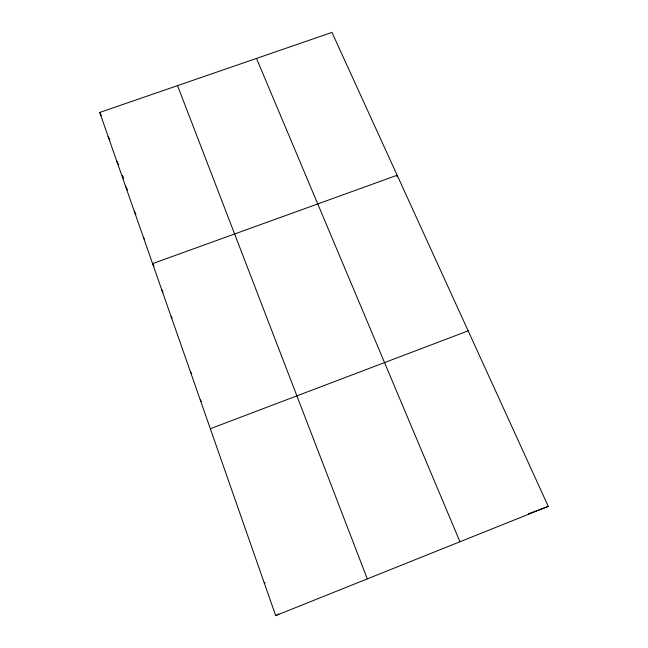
<?xml version="1.0" encoding="UTF-8"?>
<svg xmlns="http://www.w3.org/2000/svg" width="648" height="648" viewBox="0 0 648 648"><rect width="100%" height="100%" fill="white"/><g stroke="black" fill="none" stroke-linecap="round" stroke-linejoin="round"><path stroke-width="0.97" d="M396.9 176.92L397.159 175.244L152.596 263.615L153.949 266.036M275.684 615.6L548.265 506.38L331.97 32.4L99.735 112.452L275.684 615.6L278.875 613.98M210.333 428.725L468.164 330.845M528.428 513.767L532.867 512.114M533.758 511.782L536.423 510.794M538.196 510.13L548.265 506.38M264.198 582.763L265.162 582.811M200.216 399.808L201.382 401.444M190.31 371.466L191.703 373.564M171.08 316.475L172.109 318.192M161.741 289.786L163.045 292.029M143.346 237.168L144.285 238.901M134.282 211.248L135.91 214.318M125.396 185.83L127.502 189.888M116.672 160.907L118.414 164.317M108.127 136.453L109.917 140.025M99.735 112.452L101.307 115.652M256.503 58.417L459.959 541.769M177.552 85.633L367.295 578.891M122.602 175.519L123.598 178.362"/></g></svg>
